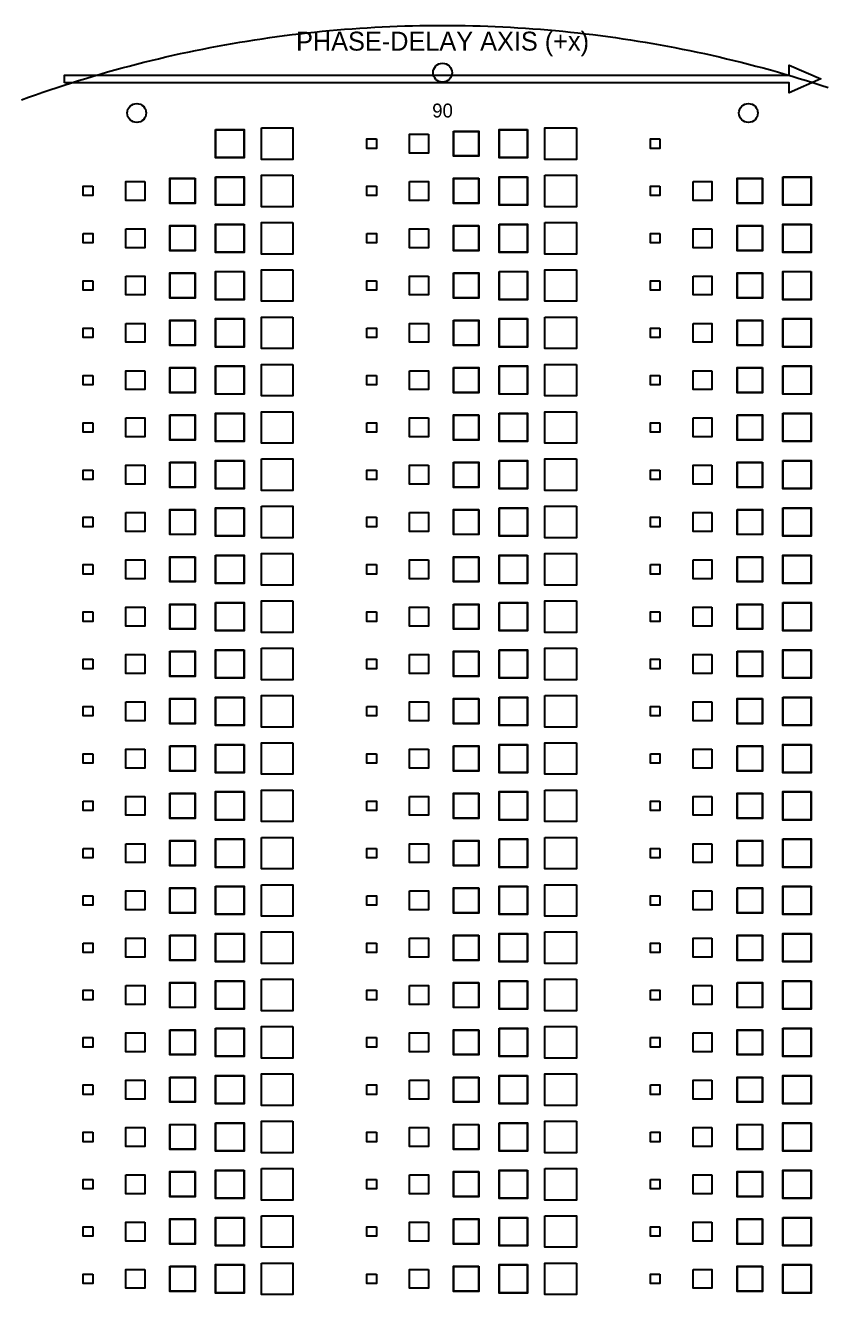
# Model space of a CAD drawing. Header units: millimetres. Extents: x -195 to 195, y -204 to 195.
# Drawn here: x -66.2 to 60.6, y -6.2 to 195 of the extents above; entities that cross this region are included whole.
import ezdxf
from ezdxf.enums import TextEntityAlignment as Align

# ---------------------------------------------------------------- set-up
doc = ezdxf.new("R2010")
doc.units = ezdxf.units.MM
for name, color, linetype in [('M3', 5, 'Continuous'), ('M4', 3, 'Continuous'), ('NPTH', 9, 'Continuous'), ('OUTLINE', 7, 'Continuous'), ('SILK_TOP', 7, 'Continuous')]:
    doc.layers.add(name, color=color, linetype=linetype)

msp = doc.modelspace()

# ---------------------------------------------------------------- linework, layer by layer
at = {"layer": 'M3'}
for points in [[(-35.95, 178.45), (-31.55, 178.45), (-31.55, 174.05), (-35.95, 174.05)], [(-28.75, 178.75), (-23.75, 178.75), (-23.75, 173.75), (-28.75, 173.75)], [(-2.25, 177.75), (-2.25, 174.75), (-5.25, 174.75), (-5.25, 177.75)], [(1.8, 178.2), (5.7, 178.2), (5.7, 174.3), (1.8, 174.3)], [(13.45, 178.45), (13.45, 174.05), (9.05, 174.05), (9.05, 178.45)], [(21.25, 178.75), (21.25, 173.75), (16.25, 173.75), (16.25, 178.75)], [(-10.5, 177), (-10.5, 175.5), (-12, 175.5), (-12, 177)], [(34.5, 177), (34.5, 175.5), (33, 175.5), (33, 177)], [(-23.75, 171.25), (-23.75, 166.25), (-28.75, 166.25), (-28.75, 171.25)], [(16.25, 171.25), (21.25, 171.25), (21.25, 166.25), (16.25, 166.25)], [(-55.5, 169.5), (-55.5, 168), (-57, 168), (-57, 169.5)], [(-47.25, 170.25), (-47.25, 167.25), (-50.25, 167.25), (-50.25, 170.25)], [(-39.3, 170.7), (-39.3, 166.8), (-43.2, 166.8), (-43.2, 170.7)], [(-35.95, 170.95), (-31.55, 170.95), (-31.55, 166.55), (-35.95, 166.55)], [(-10.5, 169.5), (-10.5, 168), (-12, 168), (-12, 169.5)], [(-5.25, 170.25), (-2.25, 170.25), (-2.25, 167.25), (-5.25, 167.25)], [(5.7, 170.7), (5.7, 166.8), (1.8, 166.8), (1.8, 170.7)], [(13.45, 170.95), (13.45, 166.55), (9.05, 166.55), (9.05, 170.95)], [(34.5, 169.5), (34.5, 168), (33, 168), (33, 169.5)], [(39.75, 170.25), (42.75, 170.25), (42.75, 167.25), (39.75, 167.25)], [(50.7, 170.7), (50.7, 166.8), (46.8, 166.8), (46.8, 170.7)], [(54.05, 170.95), (58.45, 170.95), (58.45, 166.55), (54.05, 166.55)], [(-39.3, 163.2), (-39.3, 159.3), (-43.2, 159.3), (-43.2, 163.2)], [(-31.55, 163.45), (-31.55, 159.05), (-35.95, 159.05), (-35.95, 163.45)], [(-23.75, 163.75), (-23.75, 158.75), (-28.75, 158.75), (-28.75, 163.75)], [(5.7, 163.2), (5.7, 159.3), (1.8, 159.3), (1.8, 163.2)], [(9.05, 163.45), (13.45, 163.45), (13.45, 159.05), (9.05, 159.05)], [(16.25, 163.75), (21.25, 163.75), (21.25, 158.75), (16.25, 158.75)], [(50.7, 163.2), (50.7, 159.3), (46.8, 159.3), (46.8, 163.2)], [(58.45, 163.45), (58.45, 159.05), (54.05, 159.05), (54.05, 163.45)], [(-57, 162), (-55.5, 162), (-55.5, 160.5), (-57, 160.5)], [(-50.25, 162.75), (-47.25, 162.75), (-47.25, 159.75), (-50.25, 159.75)], [(-12, 162), (-10.5, 162), (-10.5, 160.5), (-12, 160.5)], [(-2.25, 162.75), (-2.25, 159.75), (-5.25, 159.75), (-5.25, 162.75)], [(34.5, 162), (34.5, 160.5), (33, 160.5), (33, 162)], [(42.75, 162.75), (42.75, 159.75), (39.75, 159.75), (39.75, 162.75)], [(-50.25, 155.25), (-47.25, 155.25), (-47.25, 152.25), (-50.25, 152.25)], [(-39.3, 155.7), (-39.3, 151.8), (-43.2, 151.8), (-43.2, 155.7)], [(-31.55, 155.95), (-31.55, 151.55), (-35.95, 151.55), (-35.95, 155.95)], [(-23.75, 156.25), (-23.75, 151.25), (-28.75, 151.25), (-28.75, 156.25)], [(-2.25, 155.25), (-2.25, 152.25), (-5.25, 152.25), (-5.25, 155.25)], [(1.8, 155.7), (5.7, 155.7), (5.7, 151.8), (1.8, 151.8)], [(9.05, 155.95), (13.45, 155.95), (13.45, 151.55), (9.05, 151.55)], [(21.25, 156.25), (21.25, 151.25), (16.25, 151.25), (16.25, 156.25)], [(39.75, 155.25), (42.75, 155.25), (42.75, 152.25), (39.75, 152.25)], [(50.7, 155.7), (50.7, 151.8), (46.8, 151.8), (46.8, 155.7)], [(58.45, 155.95), (58.45, 151.55), (54.05, 151.55), (54.05, 155.95)], [(-55.5, 154.5), (-55.5, 153), (-57, 153), (-57, 154.5)], [(-10.5, 154.5), (-10.5, 153), (-12, 153), (-12, 154.5)], [(34.5, 154.5), (34.5, 153), (33, 153), (33, 154.5)], [(-55.5, 147), (-55.5, 145.5), (-57, 145.5), (-57, 147)], [(-50.25, 147.75), (-47.25, 147.75), (-47.25, 144.75), (-50.25, 144.75)], [(-39.3, 148.2), (-39.3, 144.3), (-43.2, 144.3), (-43.2, 148.2)], [(-31.55, 148.45), (-31.55, 144.05), (-35.95, 144.05), (-35.95, 148.45)], [(-23.75, 148.75), (-23.75, 143.75), (-28.75, 143.75), (-28.75, 148.75)], [(-12, 147), (-10.5, 147), (-10.5, 145.5), (-12, 145.5)], [(-2.25, 147.75), (-2.25, 144.75), (-5.25, 144.75), (-5.25, 147.75)], [(1.8, 148.2), (5.7, 148.2), (5.7, 144.3), (1.8, 144.3)], [(13.45, 148.45), (13.45, 144.05), (9.05, 144.05), (9.05, 148.45)], [(16.25, 148.75), (21.25, 148.75), (21.25, 143.75), (16.25, 143.75)], [(34.5, 147), (34.5, 145.5), (33, 145.5), (33, 147)], [(39.75, 147.75), (42.75, 147.75), (42.75, 144.75), (39.75, 144.75)], [(50.7, 148.2), (50.7, 144.3), (46.8, 144.3), (46.8, 148.2)], [(54.05, 148.45), (58.45, 148.45), (58.45, 144.05), (54.05, 144.05)], [(-35.95, 140.95), (-31.55, 140.95), (-31.55, 136.55), (-35.95, 136.55)], [(-23.75, 141.25), (-23.75, 136.25), (-28.75, 136.25), (-28.75, 141.25)], [(9.05, 140.95), (13.45, 140.95), (13.45, 136.55), (9.05, 136.55)], [(21.25, 141.25), (21.25, 136.25), (16.25, 136.25), (16.25, 141.25)], [(54.05, 140.95), (58.45, 140.95), (58.45, 136.55), (54.05, 136.55)], [(-55.5, 139.5), (-55.5, 138), (-57, 138), (-57, 139.5)], [(-47.25, 140.25), (-47.25, 137.25), (-50.25, 137.25), (-50.25, 140.25)], [(-39.3, 140.7), (-39.3, 136.8), (-43.2, 136.8), (-43.2, 140.7)], [(-10.5, 139.5), (-10.5, 138), (-12, 138), (-12, 139.5)], [(-5.25, 140.25), (-2.25, 140.25), (-2.25, 137.25), (-5.25, 137.25)], [(1.8, 140.7), (5.7, 140.7), (5.7, 136.8), (1.8, 136.8)], [(34.5, 139.5), (34.5, 138), (33, 138), (33, 139.5)], [(42.75, 140.25), (42.75, 137.25), (39.75, 137.25), (39.75, 140.25)], [(50.7, 140.7), (50.7, 136.8), (46.8, 136.8), (46.8, 140.7)], [(-43.2, 133.2), (-39.3, 133.2), (-39.3, 129.3), (-43.2, 129.3)], [(-31.55, 133.45), (-31.55, 129.05), (-35.95, 129.05), (-35.95, 133.45)], [(-23.75, 133.75), (-23.75, 128.75), (-28.75, 128.75), (-28.75, 133.75)], [(5.7, 133.2), (5.7, 129.3), (1.8, 129.3), (1.8, 133.2)], [(9.05, 133.45), (13.45, 133.45), (13.45, 129.05), (9.05, 129.05)], [(21.25, 133.75), (21.25, 128.75), (16.25, 128.75), (16.25, 133.75)], [(46.8, 133.2), (50.7, 133.2), (50.7, 129.3), (46.8, 129.3)], [(54.05, 133.45), (58.45, 133.45), (58.45, 129.05), (54.05, 129.05)], [(-55.5, 132), (-55.5, 130.5), (-57, 130.5), (-57, 132)], [(-50.25, 132.75), (-47.25, 132.75), (-47.25, 129.75), (-50.25, 129.75)], [(-12, 132), (-10.5, 132), (-10.5, 130.5), (-12, 130.5)], [(-2.25, 132.75), (-2.25, 129.75), (-5.25, 129.75), (-5.25, 132.75)], [(34.5, 132), (34.5, 130.5), (33, 130.5), (33, 132)], [(39.75, 132.75), (42.75, 132.75), (42.75, 129.75), (39.75, 129.75)], [(-47.25, 125.25), (-47.25, 122.25), (-50.25, 122.25), (-50.25, 125.25)], [(-43.2, 125.7), (-39.3, 125.7), (-39.3, 121.8), (-43.2, 121.8)], [(-31.55, 125.95), (-31.55, 121.55), (-35.95, 121.55), (-35.95, 125.95)], [(-28.75, 126.25), (-23.75, 126.25), (-23.75, 121.25), (-28.75, 121.25)], [(-2.25, 125.25), (-2.25, 122.25), (-5.25, 122.25), (-5.25, 125.25)], [(1.8, 125.7), (5.7, 125.7), (5.7, 121.8), (1.8, 121.8)], [(9.05, 125.95), (13.45, 125.95), (13.45, 121.55), (9.05, 121.55)], [(21.25, 126.25), (21.25, 121.25), (16.25, 121.25), (16.25, 126.25)], [(42.75, 125.25), (42.75, 122.25), (39.75, 122.25), (39.75, 125.25)], [(50.7, 125.7), (50.7, 121.8), (46.8, 121.8), (46.8, 125.7)], [(54.05, 125.95), (58.45, 125.95), (58.45, 121.55), (54.05, 121.55)], [(-55.5, 124.5), (-55.5, 123), (-57, 123), (-57, 124.5)], [(-10.5, 124.5), (-10.5, 123), (-12, 123), (-12, 124.5)], [(34.5, 124.5), (34.5, 123), (33, 123), (33, 124.5)], [(-28.75, 118.75), (-23.75, 118.75), (-23.75, 113.75), (-28.75, 113.75)], [(21.25, 118.75), (21.25, 113.75), (16.25, 113.75), (16.25, 118.75)], [(-55.5, 117), (-55.5, 115.5), (-57, 115.5), (-57, 117)], [(-50.25, 117.75), (-47.25, 117.75), (-47.25, 114.75), (-50.25, 114.75)], [(-39.3, 118.2), (-39.3, 114.3), (-43.2, 114.3), (-43.2, 118.2)], [(-31.55, 118.45), (-31.55, 114.05), (-35.95, 114.05), (-35.95, 118.45)], [(-10.5, 117), (-10.5, 115.5), (-12, 115.5), (-12, 117)], [(-5.25, 117.75), (-2.25, 117.75), (-2.25, 114.75), (-5.25, 114.75)], [(5.7, 118.2), (5.7, 114.3), (1.8, 114.3), (1.8, 118.2)], [(9.05, 118.45), (13.45, 118.45), (13.45, 114.05), (9.05, 114.05)], [(34.5, 117), (34.5, 115.5), (33, 115.5), (33, 117)], [(42.75, 117.75), (42.75, 114.75), (39.75, 114.75), (39.75, 117.75)], [(46.8, 118.2), (50.7, 118.2), (50.7, 114.3), (46.8, 114.3)], [(54.05, 118.45), (58.45, 118.45), (58.45, 114.05), (54.05, 114.05)], [(-39.3, 110.7), (-39.3, 106.8), (-43.2, 106.8), (-43.2, 110.7)], [(-35.95, 110.95), (-31.55, 110.95), (-31.55, 106.55), (-35.95, 106.55)], [(-23.75, 111.25), (-23.75, 106.25), (-28.75, 106.25), (-28.75, 111.25)], [(5.7, 110.7), (5.7, 106.8), (1.8, 106.8), (1.8, 110.7)], [(13.45, 110.95), (13.45, 106.55), (9.05, 106.55), (9.05, 110.95)], [(21.25, 111.25), (21.25, 106.25), (16.25, 106.25), (16.25, 111.25)], [(50.7, 110.7), (50.7, 106.8), (46.8, 106.8), (46.8, 110.7)], [(58.45, 110.95), (58.45, 106.55), (54.05, 106.55), (54.05, 110.95)], [(-55.5, 109.5), (-55.5, 108), (-57, 108), (-57, 109.5)], [(-47.25, 110.25), (-47.25, 107.25), (-50.25, 107.25), (-50.25, 110.25)], [(-10.5, 109.5), (-10.5, 108), (-12, 108), (-12, 109.5)], [(-2.25, 110.25), (-2.25, 107.25), (-5.25, 107.25), (-5.25, 110.25)], [(33, 109.5), (34.5, 109.5), (34.5, 108), (33, 108)], [(39.75, 110.25), (42.75, 110.25), (42.75, 107.25), (39.75, 107.25)], [(-47.25, 102.75), (-47.25, 99.75), (-50.25, 99.75), (-50.25, 102.75)], [(-39.3, 103.2), (-39.3, 99.3), (-43.2, 99.3), (-43.2, 103.2)], [(-35.95, 103.45), (-31.55, 103.45), (-31.55, 99.05), (-35.95, 99.05)], [(-23.75, 103.75), (-23.75, 98.75), (-28.75, 98.75), (-28.75, 103.75)], [(-2.25, 102.75), (-2.25, 99.75), (-5.25, 99.75), (-5.25, 102.75)], [(1.8, 103.2), (5.7, 103.2), (5.7, 99.3), (1.8, 99.3)], [(9.05, 103.45), (13.45, 103.45), (13.45, 99.05), (9.05, 99.05)], [(21.25, 103.75), (21.25, 98.75), (16.25, 98.75), (16.25, 103.75)], [(42.75, 102.75), (42.75, 99.75), (39.75, 99.75), (39.75, 102.75)], [(50.7, 103.2), (50.7, 99.3), (46.8, 99.3), (46.8, 103.2)], [(54.05, 103.45), (58.45, 103.45), (58.45, 99.05), (54.05, 99.05)], [(-55.5, 102), (-55.5, 100.5), (-57, 100.5), (-57, 102)], [(-10.5, 102), (-10.5, 100.5), (-12, 100.5), (-12, 102)], [(34.5, 102), (34.5, 100.5), (33, 100.5), (33, 102)], [(-47.25, 95.25), (-47.25, 92.25), (-50.25, 92.25), (-50.25, 95.25)], [(-43.2, 95.7), (-39.3, 95.7), (-39.3, 91.8), (-43.2, 91.8)], [(-31.55, 95.95), (-31.55, 91.55), (-35.95, 91.55), (-35.95, 95.95)], [(-28.75, 96.25), (-23.75, 96.25), (-23.75, 91.25), (-28.75, 91.25)], [(-5.25, 95.25), (-2.25, 95.25), (-2.25, 92.25), (-5.25, 92.25)], [(5.7, 95.7), (5.7, 91.8), (1.8, 91.8), (1.8, 95.7)], [(9.05, 95.95), (13.45, 95.95), (13.45, 91.55), (9.05, 91.55)], [(21.25, 96.25), (21.25, 91.25), (16.25, 91.25), (16.25, 96.25)], [(42.75, 95.25), (42.75, 92.25), (39.75, 92.25), (39.75, 95.25)], [(46.8, 95.7), (50.7, 95.7), (50.7, 91.8), (46.8, 91.8)], [(58.45, 95.95), (58.45, 91.55), (54.05, 91.55), (54.05, 95.95)], [(-55.5, 94.5), (-55.5, 93), (-57, 93), (-57, 94.5)], [(-10.5, 94.5), (-10.5, 93), (-12, 93), (-12, 94.5)], [(34.5, 94.5), (34.5, 93), (33, 93), (33, 94.5)], [(-23.75, 88.75), (-23.75, 83.75), (-28.75, 83.75), (-28.75, 88.75)], [(16.25, 88.75), (21.25, 88.75), (21.25, 83.75), (16.25, 83.75)], [(-55.5, 87), (-55.5, 85.5), (-57, 85.5), (-57, 87)], [(-50.25, 87.75), (-47.25, 87.75), (-47.25, 84.75), (-50.25, 84.75)], [(-39.3, 88.2), (-39.3, 84.3), (-43.2, 84.3), (-43.2, 88.2)], [(-31.55, 88.45), (-31.55, 84.05), (-35.95, 84.05), (-35.95, 88.45)], [(-12, 87), (-10.5, 87), (-10.5, 85.5), (-12, 85.5)], [(-2.25, 87.75), (-2.25, 84.75), (-5.25, 84.75), (-5.25, 87.75)], [(5.7, 88.2), (5.7, 84.3), (1.8, 84.3), (1.8, 88.2)], [(9.05, 88.45), (13.45, 88.45), (13.45, 84.05), (9.05, 84.05)], [(34.5, 87), (34.5, 85.5), (33, 85.5), (33, 87)], [(42.75, 87.75), (42.75, 84.75), (39.75, 84.75), (39.75, 87.75)], [(50.7, 88.2), (50.7, 84.3), (46.8, 84.3), (46.8, 88.2)], [(54.05, 88.45), (58.45, 88.45), (58.45, 84.05), (54.05, 84.05)], [(-43.2, 80.7), (-39.3, 80.7), (-39.3, 76.8), (-43.2, 76.8)], [(-31.55, 80.95), (-31.55, 76.55), (-35.95, 76.55), (-35.95, 80.95)], [(-23.75, 81.25), (-23.75, 76.25), (-28.75, 76.25), (-28.75, 81.25)], [(1.8, 80.7), (5.7, 80.7), (5.7, 76.8), (1.8, 76.8)], [(13.45, 80.95), (13.45, 76.55), (9.05, 76.55), (9.05, 80.95)], [(21.25, 81.25), (21.25, 76.25), (16.25, 76.25), (16.25, 81.25)], [(46.8, 80.7), (50.7, 80.7), (50.7, 76.8), (46.8, 76.8)], [(58.45, 80.95), (58.45, 76.55), (54.05, 76.55), (54.05, 80.95)], [(-55.5, 79.5), (-55.5, 78), (-57, 78), (-57, 79.5)], [(-47.25, 80.25), (-47.25, 77.25), (-50.25, 77.25), (-50.25, 80.25)], [(-10.5, 79.5), (-10.5, 78), (-12, 78), (-12, 79.5)], [(-2.25, 80.25), (-2.25, 77.25), (-5.25, 77.25), (-5.25, 80.25)], [(33, 79.5), (34.5, 79.5), (34.5, 78), (33, 78)], [(42.75, 80.25), (42.75, 77.25), (39.75, 77.25), (39.75, 80.25)], [(-47.25, 72.75), (-47.25, 69.75), (-50.25, 69.75), (-50.25, 72.75)], [(-43.2, 73.2), (-39.3, 73.2), (-39.3, 69.3), (-43.2, 69.3)], [(-31.55, 73.45), (-31.55, 69.05), (-35.95, 69.05), (-35.95, 73.45)], [(-23.75, 73.75), (-23.75, 68.75), (-28.75, 68.75), (-28.75, 73.75)], [(-5.25, 72.75), (-2.25, 72.75), (-2.25, 69.75), (-5.25, 69.75)], [(5.7, 73.2), (5.7, 69.3), (1.8, 69.3), (1.8, 73.2)], [(13.45, 73.45), (13.45, 69.05), (9.05, 69.05), (9.05, 73.45)], [(16.25, 73.75), (21.25, 73.75), (21.25, 68.75), (16.25, 68.75)], [(42.75, 72.75), (42.75, 69.75), (39.75, 69.75), (39.75, 72.75)], [(50.7, 73.2), (50.7, 69.3), (46.8, 69.3), (46.8, 73.2)], [(58.45, 73.45), (58.45, 69.05), (54.05, 69.05), (54.05, 73.45)], [(-57, 72), (-55.5, 72), (-55.5, 70.5), (-57, 70.5)], [(-12, 72), (-10.5, 72), (-10.5, 70.5), (-12, 70.5)], [(34.5, 72), (34.5, 70.5), (33, 70.5), (33, 72)], [(-57, 64.5), (-55.5, 64.5), (-55.5, 63), (-57, 63)], [(-50.25, 65.25), (-47.25, 65.25), (-47.25, 62.25), (-50.25, 62.25)], [(-39.3, 65.7), (-39.3, 61.8), (-43.2, 61.8), (-43.2, 65.7)], [(-31.55, 65.95), (-31.55, 61.55), (-35.95, 61.55), (-35.95, 65.95)], [(-28.75, 66.25), (-23.75, 66.25), (-23.75, 61.25), (-28.75, 61.25)], [(-10.5, 64.5), (-10.5, 63), (-12, 63), (-12, 64.5)], [(-2.25, 65.25), (-2.25, 62.25), (-5.25, 62.25), (-5.25, 65.25)], [(1.8, 65.7), (5.7, 65.7), (5.7, 61.8), (1.8, 61.8)], [(9.05, 65.95), (13.45, 65.95), (13.45, 61.55), (9.05, 61.55)], [(16.25, 66.25), (21.25, 66.25), (21.25, 61.25), (16.25, 61.25)], [(34.5, 64.5), (34.5, 63), (33, 63), (33, 64.5)], [(42.75, 65.25), (42.75, 62.25), (39.75, 62.25), (39.75, 65.25)], [(46.8, 65.7), (50.7, 65.7), (50.7, 61.8), (46.8, 61.8)], [(54.05, 65.95), (58.45, 65.95), (58.45, 61.55), (54.05, 61.55)], [(-35.95, 58.45), (-31.55, 58.45), (-31.55, 54.05), (-35.95, 54.05)], [(-28.75, 58.75), (-23.75, 58.75), (-23.75, 53.75), (-28.75, 53.75)], [(13.45, 58.45), (13.45, 54.05), (9.05, 54.05), (9.05, 58.45)], [(21.25, 58.75), (21.25, 53.75), (16.25, 53.75), (16.25, 58.75)], [(58.45, 58.45), (58.45, 54.05), (54.05, 54.05), (54.05, 58.45)], [(-55.5, 57), (-55.5, 55.5), (-57, 55.5), (-57, 57)], [(-47.25, 57.75), (-47.25, 54.75), (-50.25, 54.75), (-50.25, 57.75)], [(-39.3, 58.2), (-39.3, 54.3), (-43.2, 54.3), (-43.2, 58.2)], [(-12, 57), (-10.5, 57), (-10.5, 55.5), (-12, 55.5)], [(-5.25, 57.75), (-2.25, 57.75), (-2.25, 54.75), (-5.25, 54.75)], [(5.7, 58.2), (5.7, 54.3), (1.8, 54.3), (1.8, 58.2)], [(34.5, 57), (34.5, 55.5), (33, 55.5), (33, 57)], [(42.75, 57.75), (42.75, 54.75), (39.75, 54.75), (39.75, 57.75)], [(46.8, 58.2), (50.7, 58.2), (50.7, 54.3), (46.8, 54.3)], [(-43.2, 50.7), (-39.3, 50.7), (-39.3, 46.8), (-43.2, 46.8)], [(-31.55, 50.95), (-31.55, 46.55), (-35.95, 46.55), (-35.95, 50.95)], [(-23.75, 51.25), (-23.75, 46.25), (-28.75, 46.25), (-28.75, 51.25)], [(5.7, 50.7), (5.7, 46.8), (1.8, 46.8), (1.8, 50.7)], [(13.45, 50.95), (13.45, 46.55), (9.05, 46.55), (9.05, 50.95)], [(16.25, 51.25), (21.25, 51.25), (21.25, 46.25), (16.25, 46.25)], [(50.7, 50.7), (50.7, 46.8), (46.8, 46.8), (46.8, 50.7)], [(58.45, 50.95), (58.45, 46.55), (54.05, 46.55), (54.05, 50.95)], [(-57, 49.5), (-55.5, 49.5), (-55.5, 48), (-57, 48)], [(-47.25, 50.25), (-47.25, 47.25), (-50.25, 47.25), (-50.25, 50.25)], [(-10.5, 49.5), (-10.5, 48), (-12, 48), (-12, 49.5)], [(-5.25, 50.25), (-2.25, 50.25), (-2.25, 47.25), (-5.25, 47.25)], [(34.5, 49.5), (34.5, 48), (33, 48), (33, 49.5)], [(42.75, 50.25), (42.75, 47.25), (39.75, 47.25), (39.75, 50.25)], [(-50.25, 42.75), (-47.25, 42.75), (-47.25, 39.75), (-50.25, 39.75)], [(-39.3, 43.2), (-39.3, 39.3), (-43.2, 39.3), (-43.2, 43.2)], [(-31.55, 43.45), (-31.55, 39.05), (-35.95, 39.05), (-35.95, 43.45)], [(-28.75, 43.75), (-23.75, 43.75), (-23.75, 38.75), (-28.75, 38.75)], [(-5.25, 42.75), (-2.25, 42.75), (-2.25, 39.75), (-5.25, 39.75)], [(5.7, 43.2), (5.7, 39.3), (1.8, 39.3), (1.8, 43.2)], [(13.45, 43.45), (13.45, 39.05), (9.05, 39.05), (9.05, 43.45)], [(21.25, 43.75), (21.25, 38.75), (16.25, 38.75), (16.25, 43.75)], [(42.75, 42.75), (42.75, 39.75), (39.75, 39.75), (39.75, 42.75)], [(46.8, 43.2), (50.7, 43.2), (50.7, 39.3), (46.8, 39.3)], [(58.45, 43.45), (58.45, 39.05), (54.05, 39.05), (54.05, 43.45)], [(-55.5, 42), (-55.5, 40.5), (-57, 40.5), (-57, 42)], [(-10.5, 42), (-10.5, 40.5), (-12, 40.5), (-12, 42)], [(33, 42), (34.5, 42), (34.5, 40.5), (33, 40.5)], [(-23.75, 36.25), (-23.75, 31.25), (-28.75, 31.25), (-28.75, 36.25)], [(21.25, 36.25), (21.25, 31.25), (16.25, 31.25), (16.25, 36.25)], [(-55.5, 34.5), (-55.5, 33), (-57, 33), (-57, 34.5)], [(-47.25, 35.25), (-47.25, 32.25), (-50.25, 32.25), (-50.25, 35.25)], [(-43.2, 35.7), (-39.3, 35.7), (-39.3, 31.8), (-43.2, 31.8)], [(-35.95, 35.95), (-31.55, 35.95), (-31.55, 31.55), (-35.95, 31.55)], [(-10.5, 34.5), (-10.5, 33), (-12, 33), (-12, 34.5)], [(-2.25, 35.25), (-2.25, 32.25), (-5.25, 32.25), (-5.25, 35.25)], [(5.7, 35.7), (5.7, 31.8), (1.8, 31.8), (1.8, 35.7)], [(9.05, 35.95), (13.45, 35.95), (13.45, 31.55), (9.05, 31.55)], [(33, 34.5), (34.5, 34.5), (34.5, 33), (33, 33)], [(39.75, 35.25), (42.75, 35.25), (42.75, 32.25), (39.75, 32.25)], [(50.7, 35.7), (50.7, 31.8), (46.8, 31.8), (46.8, 35.7)], [(54.05, 35.95), (58.45, 35.95), (58.45, 31.55), (54.05, 31.55)], [(-43.2, 28.2), (-39.3, 28.2), (-39.3, 24.3), (-43.2, 24.3)], [(-31.55, 28.45), (-31.55, 24.05), (-35.95, 24.05), (-35.95, 28.45)], [(-23.75, 28.75), (-23.75, 23.75), (-28.75, 23.75), (-28.75, 28.75)], [(5.7, 28.2), (5.7, 24.3), (1.8, 24.3), (1.8, 28.2)], [(13.45, 28.45), (13.45, 24.05), (9.05, 24.05), (9.05, 28.45)], [(21.25, 28.75), (21.25, 23.75), (16.25, 23.75), (16.25, 28.75)], [(50.7, 28.2), (50.7, 24.3), (46.8, 24.3), (46.8, 28.2)], [(58.45, 28.45), (58.45, 24.05), (54.05, 24.05), (54.05, 28.45)], [(-55.5, 27), (-55.5, 25.5), (-57, 25.5), (-57, 27)], [(-47.25, 27.75), (-47.25, 24.75), (-50.25, 24.75), (-50.25, 27.75)], [(-12, 27), (-10.5, 27), (-10.5, 25.5), (-12, 25.5)], [(-5.25, 27.75), (-2.25, 27.75), (-2.25, 24.75), (-5.25, 24.75)], [(33, 27), (34.5, 27), (34.5, 25.5), (33, 25.5)], [(42.75, 27.75), (42.75, 24.75), (39.75, 24.75), (39.75, 27.75)], [(-47.25, 20.25), (-47.25, 17.25), (-50.25, 17.25), (-50.25, 20.25)], [(-39.3, 20.7), (-39.3, 16.8), (-43.2, 16.8), (-43.2, 20.7)], [(-35.95, 20.95), (-31.55, 20.95), (-31.55, 16.55), (-35.95, 16.55)], [(-23.75, 21.25), (-23.75, 16.25), (-28.75, 16.25), (-28.75, 21.25)], [(-2.25, 20.25), (-2.25, 17.25), (-5.25, 17.25), (-5.25, 20.25)], [(5.7, 20.7), (5.7, 16.8), (1.8, 16.8), (1.8, 20.7)], [(9.05, 20.95), (13.45, 20.95), (13.45, 16.55), (9.05, 16.55)], [(21.25, 21.25), (21.25, 16.25), (16.25, 16.25), (16.25, 21.25)], [(42.75, 20.25), (42.75, 17.25), (39.75, 17.25), (39.75, 20.25)], [(50.7, 20.7), (50.7, 16.8), (46.8, 16.8), (46.8, 20.7)], [(58.45, 20.95), (58.45, 16.55), (54.05, 16.55), (54.05, 20.95)], [(-55.5, 19.5), (-55.5, 18), (-57, 18), (-57, 19.5)], [(-10.5, 19.5), (-10.5, 18), (-12, 18), (-12, 19.5)], [(33, 19.5), (34.5, 19.5), (34.5, 18), (33, 18)], [(-50.25, 12.75), (-47.25, 12.75), (-47.25, 9.75), (-50.25, 9.75)], [(-39.3, 13.2), (-39.3, 9.3), (-43.2, 9.3), (-43.2, 13.2)], [(-31.55, 13.45), (-31.55, 9.05), (-35.95, 9.05), (-35.95, 13.45)], [(-28.75, 13.75), (-23.75, 13.75), (-23.75, 8.75), (-28.75, 8.75)], [(-5.25, 12.75), (-2.25, 12.75), (-2.25, 9.75), (-5.25, 9.75)], [(5.7, 13.2), (5.7, 9.3), (1.8, 9.3), (1.8, 13.2)], [(13.45, 13.45), (13.45, 9.05), (9.05, 9.05), (9.05, 13.45)], [(16.25, 13.75), (21.25, 13.75), (21.25, 8.75), (16.25, 8.75)], [(42.75, 12.75), (42.75, 9.75), (39.75, 9.75), (39.75, 12.75)], [(50.7, 13.2), (50.7, 9.3), (46.8, 9.3), (46.8, 13.2)], [(58.45, 13.45), (58.45, 9.05), (54.05, 9.05), (54.05, 13.45)], [(-55.5, 12), (-55.5, 10.5), (-57, 10.5), (-57, 12)], [(-10.5, 12), (-10.5, 10.5), (-12, 10.5), (-12, 12)], [(33, 12), (34.5, 12), (34.5, 10.5), (33, 10.5)], [(-28.75, 6.25), (-23.75, 6.25), (-23.75, 1.25), (-28.75, 1.25)], [(16.25, 6.25), (21.25, 6.25), (21.25, 1.25), (16.25, 1.25)], [(-55.5, 4.5), (-55.5, 3), (-57, 3), (-57, 4.5)], [(-47.25, 5.25), (-47.25, 2.25), (-50.25, 2.25), (-50.25, 5.25)], [(-39.3, 5.7), (-39.3, 1.8), (-43.2, 1.8), (-43.2, 5.7)], [(-31.55, 5.95), (-31.55, 1.55), (-35.95, 1.55), (-35.95, 5.95)], [(-10.5, 4.5), (-10.5, 3), (-12, 3), (-12, 4.5)], [(-2.25, 5.25), (-2.25, 2.25), (-5.25, 2.25), (-5.25, 5.25)], [(1.8, 5.7), (5.7, 5.7), (5.7, 1.8), (1.8, 1.8)], [(13.45, 5.95), (13.45, 1.55), (9.05, 1.55), (9.05, 5.95)], [(34.5, 4.5), (34.5, 3), (33, 3), (33, 4.5)], [(42.75, 5.25), (42.75, 2.25), (39.75, 2.25), (39.75, 5.25)], [(50.7, 5.7), (50.7, 1.8), (46.8, 1.8), (46.8, 5.7)], [(54.05, 5.95), (58.45, 5.95), (58.45, 1.55), (54.05, 1.55)], [(-43.2, -1.8), (-39.3, -1.8), (-39.3, -5.7), (-43.2, -5.7)], [(-31.55, -1.55), (-31.55, -5.95), (-35.95, -5.95), (-35.95, -1.55)], [(-28.75, -1.25), (-23.75, -1.25), (-23.75, -6.25), (-28.75, -6.25)], [(5.7, -1.8), (5.7, -5.7), (1.8, -5.7), (1.8, -1.8)], [(13.45, -1.55), (13.45, -5.95), (9.05, -5.95), (9.05, -1.55)], [(21.25, -1.25), (21.25, -6.25), (16.25, -6.25), (16.25, -1.25)], [(50.7, -1.8), (50.7, -5.7), (46.8, -5.7), (46.8, -1.8)], [(58.45, -1.55), (58.45, -5.95), (54.05, -5.95), (54.05, -1.55)], [(-55.5, -3), (-55.5, -4.5), (-57, -4.5), (-57, -3)], [(-47.25, -2.25), (-47.25, -5.25), (-50.25, -5.25), (-50.25, -2.25)], [(-10.5, -3), (-10.5, -4.5), (-12, -4.5), (-12, -3)], [(-2.25, -2.25), (-2.25, -5.25), (-5.25, -5.25), (-5.25, -2.25)], [(34.5, -3), (34.5, -4.5), (33, -4.5), (33, -3)], [(39.75, -2.25), (42.75, -2.25), (42.75, -5.25), (39.75, -5.25)]]:
    msp.add_lwpolyline(points, close=True, dxfattribs=at)
at = {"layer": 'M4'}
for points in [[(-36, 178.5), (-31.5, 178.5), (-31.5, 174), (-36, 174)], [(-28.75, 178.75), (-23.75, 178.75), (-23.75, 173.75), (-28.75, 173.75)], [(-2.25, 177.75), (-2.25, 174.75), (-5.25, 174.75), (-5.25, 177.75)], [(1.75, 178.25), (5.75, 178.25), (5.75, 174.25), (1.75, 174.25)], [(13.5, 178.5), (13.5, 174), (9, 174), (9, 178.5)], [(21.25, 178.75), (21.25, 173.75), (16.25, 173.75), (16.25, 178.75)], [(-10.5, 177), (-10.5, 175.5), (-12, 175.5), (-12, 177)], [(34.5, 177), (34.5, 175.5), (33, 175.5), (33, 177)], [(-23.75, 171.25), (-23.75, 166.25), (-28.75, 166.25), (-28.75, 171.25)], [(16.25, 171.25), (21.25, 171.25), (21.25, 166.25), (16.25, 166.25)], [(-55.5, 169.5), (-55.5, 168), (-57, 168), (-57, 169.5)], [(-47.25, 170.25), (-47.25, 167.25), (-50.25, 167.25), (-50.25, 170.25)], [(-39.25, 170.75), (-39.25, 166.75), (-43.25, 166.75), (-43.25, 170.75)], [(-36, 171), (-31.5, 171), (-31.5, 166.5), (-36, 166.5)], [(-10.5, 169.5), (-10.5, 168), (-12, 168), (-12, 169.5)], [(-5.25, 170.25), (-2.25, 170.25), (-2.25, 167.25), (-5.25, 167.25)], [(5.75, 170.75), (5.75, 166.75), (1.75, 166.75), (1.75, 170.75)], [(13.5, 171), (13.5, 166.5), (9, 166.5), (9, 171)], [(34.5, 169.5), (34.5, 168), (33, 168), (33, 169.5)], [(39.75, 170.25), (42.75, 170.25), (42.75, 167.25), (39.75, 167.25)], [(50.75, 170.75), (50.75, 166.75), (46.75, 166.75), (46.75, 170.75)], [(54, 171), (58.5, 171), (58.5, 166.5), (54, 166.5)], [(-39.25, 163.25), (-39.25, 159.25), (-43.25, 159.25), (-43.25, 163.25)], [(-31.5, 163.5), (-31.5, 159), (-36, 159), (-36, 163.5)], [(-23.75, 163.75), (-23.75, 158.75), (-28.75, 158.75), (-28.75, 163.75)], [(5.75, 163.25), (5.75, 159.25), (1.75, 159.25), (1.75, 163.25)], [(9, 163.5), (13.5, 163.5), (13.5, 159), (9, 159)], [(16.25, 163.75), (21.25, 163.75), (21.25, 158.75), (16.25, 158.75)], [(50.75, 163.25), (50.75, 159.25), (46.75, 159.25), (46.75, 163.25)], [(58.5, 163.5), (58.5, 159), (54, 159), (54, 163.5)], [(-57, 162), (-55.5, 162), (-55.5, 160.5), (-57, 160.5)], [(-50.25, 162.75), (-47.25, 162.75), (-47.25, 159.75), (-50.25, 159.75)], [(-12, 162), (-10.5, 162), (-10.5, 160.5), (-12, 160.5)], [(-2.25, 162.75), (-2.25, 159.75), (-5.25, 159.75), (-5.25, 162.75)], [(34.5, 162), (34.5, 160.5), (33, 160.5), (33, 162)], [(42.75, 162.75), (42.75, 159.75), (39.75, 159.75), (39.75, 162.75)], [(-50.25, 155.25), (-47.25, 155.25), (-47.25, 152.25), (-50.25, 152.25)], [(-39.25, 155.75), (-39.25, 151.75), (-43.25, 151.75), (-43.25, 155.75)], [(-31.5, 156), (-31.5, 151.5), (-36, 151.5), (-36, 156)], [(-23.75, 156.25), (-23.75, 151.25), (-28.75, 151.25), (-28.75, 156.25)], [(-2.25, 155.25), (-2.25, 152.25), (-5.25, 152.25), (-5.25, 155.25)], [(1.75, 155.75), (5.75, 155.75), (5.75, 151.75), (1.75, 151.75)], [(9, 156), (13.5, 156), (13.5, 151.5), (9, 151.5)], [(21.25, 156.25), (21.25, 151.25), (16.25, 151.25), (16.25, 156.25)], [(39.75, 155.25), (42.75, 155.25), (42.75, 152.25), (39.75, 152.25)], [(50.75, 155.75), (50.75, 151.75), (46.75, 151.75), (46.75, 155.75)], [(58.5, 156), (58.5, 151.5), (54, 151.5), (54, 156)], [(-55.5, 154.5), (-55.5, 153), (-57, 153), (-57, 154.5)], [(-10.5, 154.5), (-10.5, 153), (-12, 153), (-12, 154.5)], [(34.5, 154.5), (34.5, 153), (33, 153), (33, 154.5)], [(-55.5, 147), (-55.5, 145.5), (-57, 145.5), (-57, 147)], [(-50.25, 147.75), (-47.25, 147.75), (-47.25, 144.75), (-50.25, 144.75)], [(-39.25, 148.25), (-39.25, 144.25), (-43.25, 144.25), (-43.25, 148.25)], [(-31.5, 148.5), (-31.5, 144), (-36, 144), (-36, 148.5)], [(-23.75, 148.75), (-23.75, 143.75), (-28.75, 143.75), (-28.75, 148.75)], [(-12, 147), (-10.5, 147), (-10.5, 145.5), (-12, 145.5)], [(-2.25, 147.75), (-2.25, 144.75), (-5.25, 144.75), (-5.25, 147.75)], [(1.75, 148.25), (5.75, 148.25), (5.75, 144.25), (1.75, 144.25)], [(13.5, 148.5), (13.5, 144), (9, 144), (9, 148.5)], [(16.25, 148.75), (21.25, 148.75), (21.25, 143.75), (16.25, 143.75)], [(34.5, 147), (34.5, 145.5), (33, 145.5), (33, 147)], [(39.75, 147.75), (42.75, 147.75), (42.75, 144.75), (39.75, 144.75)], [(50.75, 148.25), (50.75, 144.25), (46.75, 144.25), (46.75, 148.25)], [(54, 148.5), (58.5, 148.5), (58.5, 144), (54, 144)], [(-36, 141), (-31.5, 141), (-31.5, 136.5), (-36, 136.5)], [(-23.75, 141.25), (-23.75, 136.25), (-28.75, 136.25), (-28.75, 141.25)], [(9, 141), (13.5, 141), (13.5, 136.5), (9, 136.5)], [(21.25, 141.25), (21.25, 136.25), (16.25, 136.25), (16.25, 141.25)], [(54, 141), (58.5, 141), (58.5, 136.5), (54, 136.5)], [(-55.5, 139.5), (-55.5, 138), (-57, 138), (-57, 139.5)], [(-47.25, 140.25), (-47.25, 137.25), (-50.25, 137.25), (-50.25, 140.25)], [(-39.25, 140.75), (-39.25, 136.75), (-43.25, 136.75), (-43.25, 140.75)], [(-10.5, 139.5), (-10.5, 138), (-12, 138), (-12, 139.5)], [(-5.25, 140.25), (-2.25, 140.25), (-2.25, 137.25), (-5.25, 137.25)], [(1.75, 140.75), (5.75, 140.75), (5.75, 136.75), (1.75, 136.75)], [(34.5, 139.5), (34.5, 138), (33, 138), (33, 139.5)], [(42.75, 140.25), (42.75, 137.25), (39.75, 137.25), (39.75, 140.25)], [(50.75, 140.75), (50.75, 136.75), (46.75, 136.75), (46.75, 140.75)], [(-43.25, 133.25), (-39.25, 133.25), (-39.25, 129.25), (-43.25, 129.25)], [(-31.5, 133.5), (-31.5, 129), (-36, 129), (-36, 133.5)], [(-23.75, 133.75), (-23.75, 128.75), (-28.75, 128.75), (-28.75, 133.75)], [(5.75, 133.25), (5.75, 129.25), (1.75, 129.25), (1.75, 133.25)], [(9, 133.5), (13.5, 133.5), (13.5, 129), (9, 129)], [(21.25, 133.75), (21.25, 128.75), (16.25, 128.75), (16.25, 133.75)], [(46.75, 133.25), (50.75, 133.25), (50.75, 129.25), (46.75, 129.25)], [(54, 133.5), (58.5, 133.5), (58.5, 129), (54, 129)], [(-55.5, 132), (-55.5, 130.5), (-57, 130.5), (-57, 132)], [(-50.25, 132.75), (-47.25, 132.75), (-47.25, 129.75), (-50.25, 129.75)], [(-12, 132), (-10.5, 132), (-10.5, 130.5), (-12, 130.5)], [(-2.25, 132.75), (-2.25, 129.75), (-5.25, 129.75), (-5.25, 132.75)], [(34.5, 132), (34.5, 130.5), (33, 130.5), (33, 132)], [(39.75, 132.75), (42.75, 132.75), (42.75, 129.75), (39.75, 129.75)], [(-47.25, 125.25), (-47.25, 122.25), (-50.25, 122.25), (-50.25, 125.25)], [(-43.25, 125.75), (-39.25, 125.75), (-39.25, 121.75), (-43.25, 121.75)], [(-31.5, 126), (-31.5, 121.5), (-36, 121.5), (-36, 126)], [(-28.75, 126.25), (-23.75, 126.25), (-23.75, 121.25), (-28.75, 121.25)], [(-2.25, 125.25), (-2.25, 122.25), (-5.25, 122.25), (-5.25, 125.25)], [(1.75, 125.75), (5.75, 125.75), (5.75, 121.75), (1.75, 121.75)], [(9, 126), (13.5, 126), (13.5, 121.5), (9, 121.5)], [(21.25, 126.25), (21.25, 121.25), (16.25, 121.25), (16.25, 126.25)], [(42.75, 125.25), (42.75, 122.25), (39.75, 122.25), (39.75, 125.25)], [(50.75, 125.75), (50.75, 121.75), (46.75, 121.75), (46.75, 125.75)], [(54, 126), (58.5, 126), (58.5, 121.5), (54, 121.5)], [(-55.5, 124.5), (-55.5, 123), (-57, 123), (-57, 124.5)], [(-10.5, 124.5), (-10.5, 123), (-12, 123), (-12, 124.5)], [(34.5, 124.5), (34.5, 123), (33, 123), (33, 124.5)], [(-28.75, 118.75), (-23.75, 118.75), (-23.75, 113.75), (-28.75, 113.75)], [(21.25, 118.75), (21.25, 113.75), (16.25, 113.75), (16.25, 118.75)], [(-55.5, 117), (-55.5, 115.5), (-57, 115.5), (-57, 117)], [(-50.25, 117.75), (-47.25, 117.75), (-47.25, 114.75), (-50.25, 114.75)], [(-39.25, 118.25), (-39.25, 114.25), (-43.25, 114.25), (-43.25, 118.25)], [(-31.5, 118.5), (-31.5, 114), (-36, 114), (-36, 118.5)], [(-10.5, 117), (-10.5, 115.5), (-12, 115.5), (-12, 117)], [(-5.25, 117.75), (-2.25, 117.75), (-2.25, 114.75), (-5.25, 114.75)], [(5.75, 118.25), (5.75, 114.25), (1.75, 114.25), (1.75, 118.25)], [(9, 118.5), (13.5, 118.5), (13.5, 114), (9, 114)], [(34.5, 117), (34.5, 115.5), (33, 115.5), (33, 117)], [(42.75, 117.75), (42.75, 114.75), (39.75, 114.75), (39.75, 117.75)], [(46.75, 118.25), (50.75, 118.25), (50.75, 114.25), (46.75, 114.25)], [(54, 118.5), (58.5, 118.5), (58.5, 114), (54, 114)], [(-39.25, 110.75), (-39.25, 106.75), (-43.25, 106.75), (-43.25, 110.75)], [(-36, 111), (-31.5, 111), (-31.5, 106.5), (-36, 106.5)], [(-23.75, 111.25), (-23.75, 106.25), (-28.75, 106.25), (-28.75, 111.25)], [(5.75, 110.75), (5.75, 106.75), (1.75, 106.75), (1.75, 110.75)], [(13.5, 111), (13.5, 106.5), (9, 106.5), (9, 111)], [(21.25, 111.25), (21.25, 106.25), (16.25, 106.25), (16.25, 111.25)], [(50.75, 110.75), (50.75, 106.75), (46.75, 106.75), (46.75, 110.75)], [(58.5, 111), (58.5, 106.5), (54, 106.5), (54, 111)], [(-55.5, 109.5), (-55.5, 108), (-57, 108), (-57, 109.5)], [(-47.25, 110.25), (-47.25, 107.25), (-50.25, 107.25), (-50.25, 110.25)], [(-10.5, 109.5), (-10.5, 108), (-12, 108), (-12, 109.5)], [(-2.25, 110.25), (-2.25, 107.25), (-5.25, 107.25), (-5.25, 110.25)], [(33, 109.5), (34.5, 109.5), (34.5, 108), (33, 108)], [(39.75, 110.25), (42.75, 110.25), (42.75, 107.25), (39.75, 107.25)], [(-47.25, 102.75), (-47.25, 99.75), (-50.25, 99.75), (-50.25, 102.75)], [(-39.25, 103.25), (-39.25, 99.25), (-43.25, 99.25), (-43.25, 103.25)], [(-36, 103.5), (-31.5, 103.5), (-31.5, 99), (-36, 99)], [(-23.75, 103.75), (-23.75, 98.75), (-28.75, 98.75), (-28.75, 103.75)], [(-2.25, 102.75), (-2.25, 99.75), (-5.25, 99.75), (-5.25, 102.75)], [(1.75, 103.25), (5.75, 103.25), (5.75, 99.25), (1.75, 99.25)], [(9, 103.5), (13.5, 103.5), (13.5, 99), (9, 99)], [(21.25, 103.75), (21.25, 98.75), (16.25, 98.75), (16.25, 103.75)], [(42.75, 102.75), (42.75, 99.75), (39.75, 99.75), (39.75, 102.75)], [(50.75, 103.25), (50.75, 99.25), (46.75, 99.25), (46.75, 103.25)], [(54, 103.5), (58.5, 103.5), (58.5, 99), (54, 99)], [(-55.5, 102), (-55.5, 100.5), (-57, 100.5), (-57, 102)], [(-10.5, 102), (-10.5, 100.5), (-12, 100.5), (-12, 102)], [(34.5, 102), (34.5, 100.5), (33, 100.5), (33, 102)], [(-47.25, 95.25), (-47.25, 92.25), (-50.25, 92.25), (-50.25, 95.25)], [(-43.25, 95.75), (-39.25, 95.75), (-39.25, 91.75), (-43.25, 91.75)], [(-31.5, 96), (-31.5, 91.5), (-36, 91.5), (-36, 96)], [(-28.75, 96.25), (-23.75, 96.25), (-23.75, 91.25), (-28.75, 91.25)], [(-5.25, 95.25), (-2.25, 95.25), (-2.25, 92.25), (-5.25, 92.25)], [(5.75, 95.75), (5.75, 91.75), (1.75, 91.75), (1.75, 95.75)], [(9, 96), (13.5, 96), (13.5, 91.5), (9, 91.5)], [(21.25, 96.25), (21.25, 91.25), (16.25, 91.25), (16.25, 96.25)], [(42.75, 95.25), (42.75, 92.25), (39.75, 92.25), (39.75, 95.25)], [(46.75, 95.75), (50.75, 95.75), (50.75, 91.75), (46.75, 91.75)], [(58.5, 96), (58.5, 91.5), (54, 91.5), (54, 96)], [(-55.5, 94.5), (-55.5, 93), (-57, 93), (-57, 94.5)], [(-10.5, 94.5), (-10.5, 93), (-12, 93), (-12, 94.5)], [(34.5, 94.5), (34.5, 93), (33, 93), (33, 94.5)], [(-23.75, 88.75), (-23.75, 83.75), (-28.75, 83.75), (-28.75, 88.75)], [(16.25, 88.75), (21.25, 88.75), (21.25, 83.75), (16.25, 83.75)], [(-55.5, 87), (-55.5, 85.5), (-57, 85.5), (-57, 87)], [(-50.25, 87.75), (-47.25, 87.75), (-47.25, 84.75), (-50.25, 84.75)], [(-39.25, 88.25), (-39.25, 84.25), (-43.25, 84.25), (-43.25, 88.25)], [(-31.5, 88.5), (-31.5, 84), (-36, 84), (-36, 88.5)], [(-12, 87), (-10.5, 87), (-10.5, 85.5), (-12, 85.5)], [(-2.25, 87.75), (-2.25, 84.75), (-5.25, 84.75), (-5.25, 87.75)], [(5.75, 88.25), (5.75, 84.25), (1.75, 84.25), (1.75, 88.25)], [(9, 88.5), (13.5, 88.5), (13.5, 84), (9, 84)], [(34.5, 87), (34.5, 85.5), (33, 85.5), (33, 87)], [(42.75, 87.75), (42.75, 84.75), (39.75, 84.75), (39.75, 87.75)], [(50.75, 88.25), (50.75, 84.25), (46.75, 84.25), (46.75, 88.25)], [(54, 88.5), (58.5, 88.5), (58.5, 84), (54, 84)], [(-43.25, 80.75), (-39.25, 80.75), (-39.25, 76.75), (-43.25, 76.75)], [(-31.5, 81), (-31.5, 76.5), (-36, 76.5), (-36, 81)], [(-23.75, 81.25), (-23.75, 76.25), (-28.75, 76.25), (-28.75, 81.25)], [(1.75, 80.75), (5.75, 80.75), (5.75, 76.75), (1.75, 76.75)], [(13.5, 81), (13.5, 76.5), (9, 76.5), (9, 81)], [(21.25, 81.25), (21.25, 76.25), (16.25, 76.25), (16.25, 81.25)], [(46.75, 80.75), (50.75, 80.75), (50.75, 76.75), (46.75, 76.75)], [(58.5, 81), (58.5, 76.5), (54, 76.5), (54, 81)], [(-55.5, 79.5), (-55.5, 78), (-57, 78), (-57, 79.5)], [(-47.25, 80.25), (-47.25, 77.25), (-50.25, 77.25), (-50.25, 80.25)], [(-10.5, 79.5), (-10.5, 78), (-12, 78), (-12, 79.5)], [(-2.25, 80.25), (-2.25, 77.25), (-5.25, 77.25), (-5.25, 80.25)], [(33, 79.5), (34.5, 79.5), (34.5, 78), (33, 78)], [(42.75, 80.25), (42.75, 77.25), (39.75, 77.25), (39.75, 80.25)], [(-47.25, 72.75), (-47.25, 69.75), (-50.25, 69.75), (-50.25, 72.75)], [(-43.25, 73.25), (-39.25, 73.25), (-39.25, 69.25), (-43.25, 69.25)], [(-31.5, 73.5), (-31.5, 69), (-36, 69), (-36, 73.5)], [(-23.75, 73.75), (-23.75, 68.75), (-28.75, 68.75), (-28.75, 73.75)], [(-5.25, 72.75), (-2.25, 72.75), (-2.25, 69.75), (-5.25, 69.75)], [(5.75, 73.25), (5.75, 69.25), (1.75, 69.25), (1.75, 73.25)], [(13.5, 73.5), (13.5, 69), (9, 69), (9, 73.5)], [(16.25, 73.75), (21.25, 73.75), (21.25, 68.75), (16.25, 68.75)], [(42.75, 72.75), (42.75, 69.75), (39.75, 69.75), (39.75, 72.75)], [(50.75, 73.25), (50.75, 69.25), (46.75, 69.25), (46.75, 73.25)], [(58.5, 73.5), (58.5, 69), (54, 69), (54, 73.5)], [(-57, 72), (-55.5, 72), (-55.5, 70.5), (-57, 70.5)], [(-12, 72), (-10.5, 72), (-10.5, 70.5), (-12, 70.5)], [(34.5, 72), (34.5, 70.5), (33, 70.5), (33, 72)], [(-57, 64.5), (-55.5, 64.5), (-55.5, 63), (-57, 63)], [(-50.25, 65.25), (-47.25, 65.25), (-47.25, 62.25), (-50.25, 62.25)], [(-39.25, 65.75), (-39.25, 61.75), (-43.25, 61.75), (-43.25, 65.75)], [(-31.5, 66), (-31.5, 61.5), (-36, 61.5), (-36, 66)], [(-28.75, 66.25), (-23.75, 66.25), (-23.75, 61.25), (-28.75, 61.25)], [(-10.5, 64.5), (-10.5, 63), (-12, 63), (-12, 64.5)], [(-2.25, 65.25), (-2.25, 62.25), (-5.25, 62.25), (-5.25, 65.25)], [(1.75, 65.75), (5.75, 65.75), (5.75, 61.75), (1.75, 61.75)], [(9, 66), (13.5, 66), (13.5, 61.5), (9, 61.5)], [(16.25, 66.25), (21.25, 66.25), (21.25, 61.25), (16.25, 61.25)], [(34.5, 64.5), (34.5, 63), (33, 63), (33, 64.5)], [(42.75, 65.25), (42.75, 62.25), (39.75, 62.25), (39.75, 65.25)], [(46.75, 65.75), (50.75, 65.75), (50.75, 61.75), (46.75, 61.75)], [(54, 66), (58.5, 66), (58.5, 61.5), (54, 61.5)], [(-36, 58.5), (-31.5, 58.5), (-31.5, 54), (-36, 54)], [(-28.75, 58.75), (-23.75, 58.75), (-23.75, 53.75), (-28.75, 53.75)], [(13.5, 58.5), (13.5, 54), (9, 54), (9, 58.5)], [(21.25, 58.75), (21.25, 53.75), (16.25, 53.75), (16.25, 58.75)], [(58.5, 58.5), (58.5, 54), (54, 54), (54, 58.5)], [(-55.5, 57), (-55.5, 55.5), (-57, 55.5), (-57, 57)], [(-47.25, 57.75), (-47.25, 54.75), (-50.25, 54.75), (-50.25, 57.75)], [(-39.25, 58.25), (-39.25, 54.25), (-43.25, 54.25), (-43.25, 58.25)], [(-12, 57), (-10.5, 57), (-10.5, 55.5), (-12, 55.5)], [(-5.25, 57.75), (-2.25, 57.75), (-2.25, 54.75), (-5.25, 54.75)], [(5.75, 58.25), (5.75, 54.25), (1.75, 54.25), (1.75, 58.25)], [(34.5, 57), (34.5, 55.5), (33, 55.5), (33, 57)], [(42.75, 57.75), (42.75, 54.75), (39.75, 54.75), (39.75, 57.75)], [(46.75, 58.25), (50.75, 58.25), (50.75, 54.25), (46.75, 54.25)], [(-43.25, 50.75), (-39.25, 50.75), (-39.25, 46.75), (-43.25, 46.75)], [(-31.5, 51), (-31.5, 46.5), (-36, 46.5), (-36, 51)], [(-23.75, 51.25), (-23.75, 46.25), (-28.75, 46.25), (-28.75, 51.25)], [(5.75, 50.75), (5.75, 46.75), (1.75, 46.75), (1.75, 50.75)], [(13.5, 51), (13.5, 46.5), (9, 46.5), (9, 51)], [(16.25, 51.25), (21.25, 51.25), (21.25, 46.25), (16.25, 46.25)], [(50.75, 50.75), (50.75, 46.75), (46.75, 46.75), (46.75, 50.75)], [(58.5, 51), (58.5, 46.5), (54, 46.5), (54, 51)], [(-57, 49.5), (-55.5, 49.5), (-55.5, 48), (-57, 48)], [(-47.25, 50.25), (-47.25, 47.25), (-50.25, 47.25), (-50.25, 50.25)], [(-10.5, 49.5), (-10.5, 48), (-12, 48), (-12, 49.5)], [(-5.25, 50.25), (-2.25, 50.25), (-2.25, 47.25), (-5.25, 47.25)], [(34.5, 49.5), (34.5, 48), (33, 48), (33, 49.5)], [(42.75, 50.25), (42.75, 47.25), (39.75, 47.25), (39.75, 50.25)], [(-50.25, 42.75), (-47.25, 42.75), (-47.25, 39.75), (-50.25, 39.75)], [(-39.25, 43.25), (-39.25, 39.25), (-43.25, 39.25), (-43.25, 43.25)], [(-31.5, 43.5), (-31.5, 39), (-36, 39), (-36, 43.5)], [(-28.75, 43.75), (-23.75, 43.75), (-23.75, 38.75), (-28.75, 38.75)], [(-5.25, 42.75), (-2.25, 42.75), (-2.25, 39.75), (-5.25, 39.75)], [(5.75, 43.25), (5.75, 39.25), (1.75, 39.25), (1.75, 43.25)], [(13.5, 43.5), (13.5, 39), (9, 39), (9, 43.5)], [(21.25, 43.75), (21.25, 38.75), (16.25, 38.75), (16.25, 43.75)], [(42.75, 42.75), (42.75, 39.75), (39.75, 39.75), (39.75, 42.75)], [(46.75, 43.25), (50.75, 43.25), (50.75, 39.25), (46.75, 39.25)], [(58.5, 43.5), (58.5, 39), (54, 39), (54, 43.5)], [(-55.5, 42), (-55.5, 40.5), (-57, 40.5), (-57, 42)], [(-10.5, 42), (-10.5, 40.5), (-12, 40.5), (-12, 42)], [(33, 42), (34.5, 42), (34.5, 40.5), (33, 40.5)], [(-23.75, 36.25), (-23.75, 31.25), (-28.75, 31.25), (-28.75, 36.25)], [(21.25, 36.25), (21.25, 31.25), (16.25, 31.25), (16.25, 36.25)], [(-55.5, 34.5), (-55.5, 33), (-57, 33), (-57, 34.5)], [(-47.25, 35.25), (-47.25, 32.25), (-50.25, 32.25), (-50.25, 35.25)], [(-43.25, 35.75), (-39.25, 35.75), (-39.25, 31.75), (-43.25, 31.75)], [(-36, 36), (-31.5, 36), (-31.5, 31.5), (-36, 31.5)], [(-10.5, 34.5), (-10.5, 33), (-12, 33), (-12, 34.5)], [(-2.25, 35.25), (-2.25, 32.25), (-5.25, 32.25), (-5.25, 35.25)], [(5.75, 35.75), (5.75, 31.75), (1.75, 31.75), (1.75, 35.75)], [(9, 36), (13.5, 36), (13.5, 31.5), (9, 31.5)], [(33, 34.5), (34.5, 34.5), (34.5, 33), (33, 33)], [(39.75, 35.25), (42.75, 35.25), (42.75, 32.25), (39.75, 32.25)], [(50.75, 35.75), (50.75, 31.75), (46.75, 31.75), (46.75, 35.75)], [(54, 36), (58.5, 36), (58.5, 31.5), (54, 31.5)], [(-43.25, 28.25), (-39.25, 28.25), (-39.25, 24.25), (-43.25, 24.25)], [(-31.5, 28.5), (-31.5, 24), (-36, 24), (-36, 28.5)], [(-23.75, 28.75), (-23.75, 23.75), (-28.75, 23.75), (-28.75, 28.75)], [(5.75, 28.25), (5.75, 24.25), (1.75, 24.25), (1.75, 28.25)], [(13.5, 28.5), (13.5, 24), (9, 24), (9, 28.5)], [(21.25, 28.75), (21.25, 23.75), (16.25, 23.75), (16.25, 28.75)], [(50.75, 28.25), (50.75, 24.25), (46.75, 24.25), (46.75, 28.25)], [(58.5, 28.5), (58.5, 24), (54, 24), (54, 28.5)], [(-55.5, 27), (-55.5, 25.5), (-57, 25.5), (-57, 27)], [(-47.25, 27.75), (-47.25, 24.75), (-50.25, 24.75), (-50.25, 27.75)], [(-12, 27), (-10.5, 27), (-10.5, 25.5), (-12, 25.5)], [(-5.25, 27.75), (-2.25, 27.75), (-2.25, 24.75), (-5.25, 24.75)], [(33, 27), (34.5, 27), (34.5, 25.5), (33, 25.5)], [(42.75, 27.75), (42.75, 24.75), (39.75, 24.75), (39.75, 27.75)], [(-47.25, 20.25), (-47.25, 17.25), (-50.25, 17.25), (-50.25, 20.25)], [(-39.25, 20.75), (-39.25, 16.75), (-43.25, 16.75), (-43.25, 20.75)], [(-36, 21), (-31.5, 21), (-31.5, 16.5), (-36, 16.5)], [(-23.75, 21.25), (-23.75, 16.25), (-28.75, 16.25), (-28.75, 21.25)], [(-2.25, 20.25), (-2.25, 17.25), (-5.25, 17.25), (-5.25, 20.25)], [(5.75, 20.75), (5.75, 16.75), (1.75, 16.75), (1.75, 20.75)], [(9, 21), (13.5, 21), (13.5, 16.5), (9, 16.5)], [(21.25, 21.25), (21.25, 16.25), (16.25, 16.25), (16.25, 21.25)], [(42.75, 20.25), (42.75, 17.25), (39.75, 17.25), (39.75, 20.25)], [(50.75, 20.75), (50.75, 16.75), (46.75, 16.75), (46.75, 20.75)], [(58.5, 21), (58.5, 16.5), (54, 16.5), (54, 21)], [(-55.5, 19.5), (-55.5, 18), (-57, 18), (-57, 19.5)], [(-10.5, 19.5), (-10.5, 18), (-12, 18), (-12, 19.5)], [(33, 19.5), (34.5, 19.5), (34.5, 18), (33, 18)], [(-50.25, 12.75), (-47.25, 12.75), (-47.25, 9.75), (-50.25, 9.75)], [(-39.25, 13.25), (-39.25, 9.25), (-43.25, 9.25), (-43.25, 13.25)], [(-31.5, 13.5), (-31.5, 9), (-36, 9), (-36, 13.5)], [(-28.75, 13.75), (-23.75, 13.75), (-23.75, 8.75), (-28.75, 8.75)], [(-5.25, 12.75), (-2.25, 12.75), (-2.25, 9.75), (-5.25, 9.75)], [(5.75, 13.25), (5.75, 9.25), (1.75, 9.25), (1.75, 13.25)], [(13.5, 13.5), (13.5, 9), (9, 9), (9, 13.5)], [(16.25, 13.75), (21.25, 13.75), (21.25, 8.75), (16.25, 8.75)], [(42.75, 12.75), (42.75, 9.75), (39.75, 9.75), (39.75, 12.75)], [(50.75, 13.25), (50.75, 9.25), (46.75, 9.25), (46.75, 13.25)], [(58.5, 13.5), (58.5, 9), (54, 9), (54, 13.5)], [(-55.5, 12), (-55.5, 10.5), (-57, 10.5), (-57, 12)], [(-10.5, 12), (-10.5, 10.5), (-12, 10.5), (-12, 12)], [(33, 12), (34.5, 12), (34.5, 10.5), (33, 10.5)], [(-28.75, 6.25), (-23.75, 6.25), (-23.75, 1.25), (-28.75, 1.25)], [(16.25, 6.25), (21.25, 6.25), (21.25, 1.25), (16.25, 1.25)], [(-55.5, 4.5), (-55.5, 3), (-57, 3), (-57, 4.5)], [(-47.25, 5.25), (-47.25, 2.25), (-50.25, 2.25), (-50.25, 5.25)], [(-39.25, 5.75), (-39.25, 1.75), (-43.25, 1.75), (-43.25, 5.75)], [(-31.5, 6), (-31.5, 1.5), (-36, 1.5), (-36, 6)], [(-10.5, 4.5), (-10.5, 3), (-12, 3), (-12, 4.5)], [(-2.25, 5.25), (-2.25, 2.25), (-5.25, 2.25), (-5.25, 5.25)], [(1.75, 5.75), (5.75, 5.75), (5.75, 1.75), (1.75, 1.75)], [(13.5, 6), (13.5, 1.5), (9, 1.5), (9, 6)], [(34.5, 4.5), (34.5, 3), (33, 3), (33, 4.5)], [(42.75, 5.25), (42.75, 2.25), (39.75, 2.25), (39.75, 5.25)], [(50.75, 5.75), (50.75, 1.75), (46.75, 1.75), (46.75, 5.75)], [(54, 6), (58.5, 6), (58.5, 1.5), (54, 1.5)], [(-43.25, -1.75), (-39.25, -1.75), (-39.25, -5.75), (-43.25, -5.75)], [(-31.5, -1.5), (-31.5, -6), (-36, -6), (-36, -1.5)], [(-28.75, -1.25), (-23.75, -1.25), (-23.75, -6.25), (-28.75, -6.25)], [(5.75, -1.75), (5.75, -5.75), (1.75, -5.75), (1.75, -1.75)], [(13.5, -1.5), (13.5, -6), (9, -6), (9, -1.5)], [(21.25, -1.25), (21.25, -6.25), (16.25, -6.25), (16.25, -1.25)], [(50.75, -1.75), (50.75, -5.75), (46.75, -5.75), (46.75, -1.75)], [(58.5, -1.5), (58.5, -6), (54, -6), (54, -1.5)], [(-55.5, -3), (-55.5, -4.5), (-57, -4.5), (-57, -3)], [(-47.25, -2.25), (-47.25, -5.25), (-50.25, -5.25), (-50.25, -2.25)], [(-10.5, -3), (-10.5, -4.5), (-12, -4.5), (-12, -3)], [(-2.25, -2.25), (-2.25, -5.25), (-5.25, -5.25), (-5.25, -2.25)], [(34.5, -3), (34.5, -4.5), (33, -4.5), (33, -3)], [(39.75, -2.25), (42.75, -2.25), (42.75, -5.25), (39.75, -5.25)]]:
    msp.add_lwpolyline(points, close=True, dxfattribs=at)
at = {"layer": 'NPTH'}
for centre in [(0, 187.5), (-48.53, 181.11), (48.53, 181.11)]:
    msp.add_circle(centre, 1.5, dxfattribs=at)
at = {"layer": 'OUTLINE'}
msp.add_lwpolyline([(-66.82, 183.19), (-65.69, 183.6), (-64.57, 184), (-63.44, 184.39), (-62.3, 184.78), (-61.17, 185.16), (-60.03, 185.53), (-58.89, 185.89), (-57.75, 186.25), (-56.61, 186.6), (-55.46, 186.95), (-54.31, 187.28), (-53.16, 187.61), (-52.01, 187.94), (-50.85, 188.25), (-49.7, 188.56), (-48.54, 188.86), (-47.38, 189.16), (-46.22, 189.44), (-45.06, 189.72), (-43.89, 190), (-42.72, 190.26), (-41.56, 190.52), (-40.39, 190.77), (-39.22, 191.02), (-38.04, 191.25), (-36.87, 191.48), (-35.69, 191.71), (-34.52, 191.92), (-33.34, 192.13), (-32.16, 192.33), (-30.98, 192.52), (-29.8, 192.71), (-28.61, 192.89), (-27.43, 193.06), (-26.24, 193.23), (-25.06, 193.38), (-23.87, 193.53), (-22.68, 193.68), (-21.49, 193.81), (-20.3, 193.94), (-19.11, 194.06), (-17.92, 194.17), (-16.73, 194.28), (-15.54, 194.38), (-14.35, 194.47), (-13.15, 194.56), (-11.96, 194.63), (-10.76, 194.7), (-9.57, 194.77), (-8.37, 194.82), (-7.18, 194.87), (-5.98, 194.91), (-4.79, 194.94), (-3.59, 194.97), (-2.39, 194.99), (-1.2, 195), (0, 195), (1.2, 195), (2.39, 194.99), (3.59, 194.97), (4.79, 194.94), (5.98, 194.91), (7.18, 194.87), (8.37, 194.82), (9.57, 194.77), (10.76, 194.7), (11.96, 194.63), (13.15, 194.56), (14.35, 194.47), (15.54, 194.38), (16.73, 194.28), (17.92, 194.17), (19.11, 194.06), (20.3, 193.94), (21.49, 193.81), (22.68, 193.68), (23.87, 193.53), (25.06, 193.38), (26.24, 193.23), (27.43, 193.06), (28.61, 192.89), (29.8, 192.71), (30.98, 192.52), (32.16, 192.33), (33.34, 192.13), (34.52, 191.92), (35.69, 191.71), (36.87, 191.48), (38.04, 191.25), (39.22, 191.02), (40.39, 190.77), (41.56, 190.52), (42.72, 190.26), (43.89, 190), (45.06, 189.72), (46.22, 189.44), (47.38, 189.16), (48.54, 188.86), (49.7, 188.56), (50.85, 188.25), (52.01, 187.94), (53.16, 187.61), (54.31, 187.28), (55.46, 186.95), (56.61, 186.6), (57.75, 186.25), (58.89, 185.89), (60.03, 185.53), (61.17, 185.16)], dxfattribs=at)
at = {"layer": 'SILK_TOP'}
msp.add_lwpolyline([(-60, 185.9), (-60, 187.1), (55, 187.1), (55, 188.7), (60, 186.5), (55, 184.3), (55, 185.9)], close=True, dxfattribs=at)

# ---------------------------------------------------------------- texts
for s, height, p in [('PHASE-DELAY AXIS (+x)', 3, (0, 192.5)), ('90', 2.2, (0, 181.5))]:
    msp.add_text(s, height=height, dxfattribs=at).set_placement(p, align=Align.MIDDLE_CENTER)

doc.saveas('drawing.dxf')
